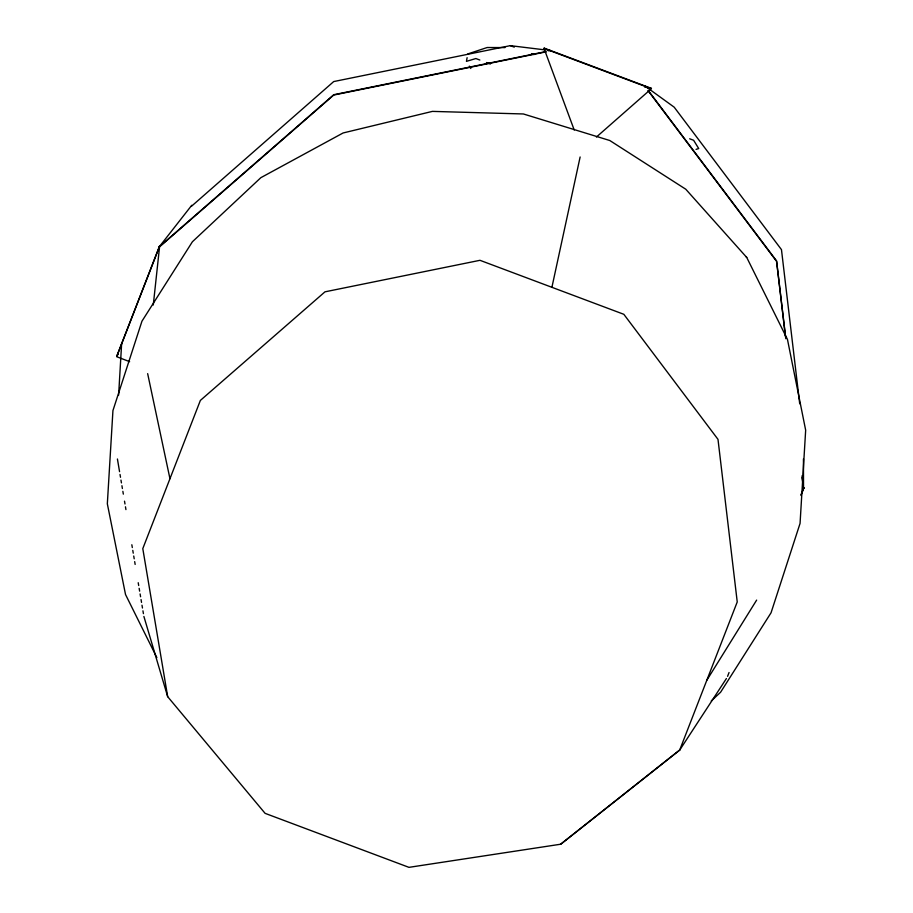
<?xml version="1.0" encoding="UTF-8"?>
<svg xmlns="http://www.w3.org/2000/svg" width="913" height="913" viewBox="0 0 913 913"><rect width="100%" height="100%" fill="white"/><g stroke="black" fill="none" stroke-linecap="round" stroke-linejoin="round"><path stroke-width="1.37" d="M118.622 395.135L121.612 343.95M153.281 304.999L159.638 246.088L116.659 356.698L129.623 361.662M467.114 57.656L466.44 61.365L475.867 58.535L479.839 60.03M551.909 287.31L580.132 156.979M159.684 245.757L116.716 356.355L118.268 353.982M191.296 206.429L333.713 81.565L510.299 45.65L545.164 49.907M679.66 750.144L737.236 601.952L717.995 439.358L623.83 314.3L479.976 260.308L324.982 291.829L200.369 400.43L142.793 548.622L167.684 696.687L265.101 813.346L408.956 867.35L560.696 844.217L679.66 750.144L726.406 678.542M727.581 676.328L729.053 672.516M800.918 495.531L803.919 487.588M801.146 494.458L803.874 487.919M706.822 680.242L756.637 600.103M191.741 205.288L159.296 246.761L333.747 94.712L545.187 51.721M711.261 700.967L720.597 692.225L771.051 612.783L800.062 523.4L805.665 430.183L787.474 339.465L746.731 257.443L685.766 189.219L609.781 140.511L523.377 113.965L432.42 111.386L343.117 132.967L260.856 177.67L192.403 241.762L141.949 321.205L112.938 410.588L107.335 503.805L125.526 594.523L156.865 657.611M596.429 137.03L651.391 88.721L544.022 48.412L574.209 129.988M159.25 247.092L333.702 95.055L546.522 51.767M560.696 844.217L679.717 749.984M467.776 53.947L487.154 47.522L505.026 47.579M696.026 149.378L698.719 148.557L693.618 140.271L689.657 138.787M547.96 50.249L550.744 50.58M644.567 86.986L651.448 88.378L544.068 48.081L548.884 50.911M510.299 45.65L514.27 47.134M531.446 53.593L534.094 54.586M486.435 62.518L490.395 64.013M644.772 85.879L674.193 107.175L781.471 249.637L799.708 403.774M746.126 256.781L746.731 257.443M648.196 90.421L776.598 260.947L785.796 338.712M648.139 90.764L776.552 261.289L785.42 336.224M469.35 66.124L470.811 68.498M143.889 616.446L167.684 696.687M147.655 373.645L169.955 478.72M117.423 458.999L119.557 471.656M120.025 474.463L120.505 477.271M120.973 480.09L121.44 482.897M121.92 485.705L122.388 488.523M122.867 491.331L123.335 494.138M124.51 501.169L124.99 503.987M125.458 506.795L125.937 509.602M131.837 544.753L132.317 547.56M132.784 550.379L133.252 553.187M133.732 555.994L134.2 558.813M134.679 561.621L135.147 564.428M138.217 582.711L138.696 585.518M139.164 588.326L139.632 591.145M140.111 593.952L140.579 596.76M141.059 599.579L141.526 602.386M141.994 605.205L142.474 608.012M142.942 610.82L143.421 613.639M802.025 475.867L803.531 488.592L803.451 458.908M802.15 477.613L803.486 488.923"/></g></svg>
